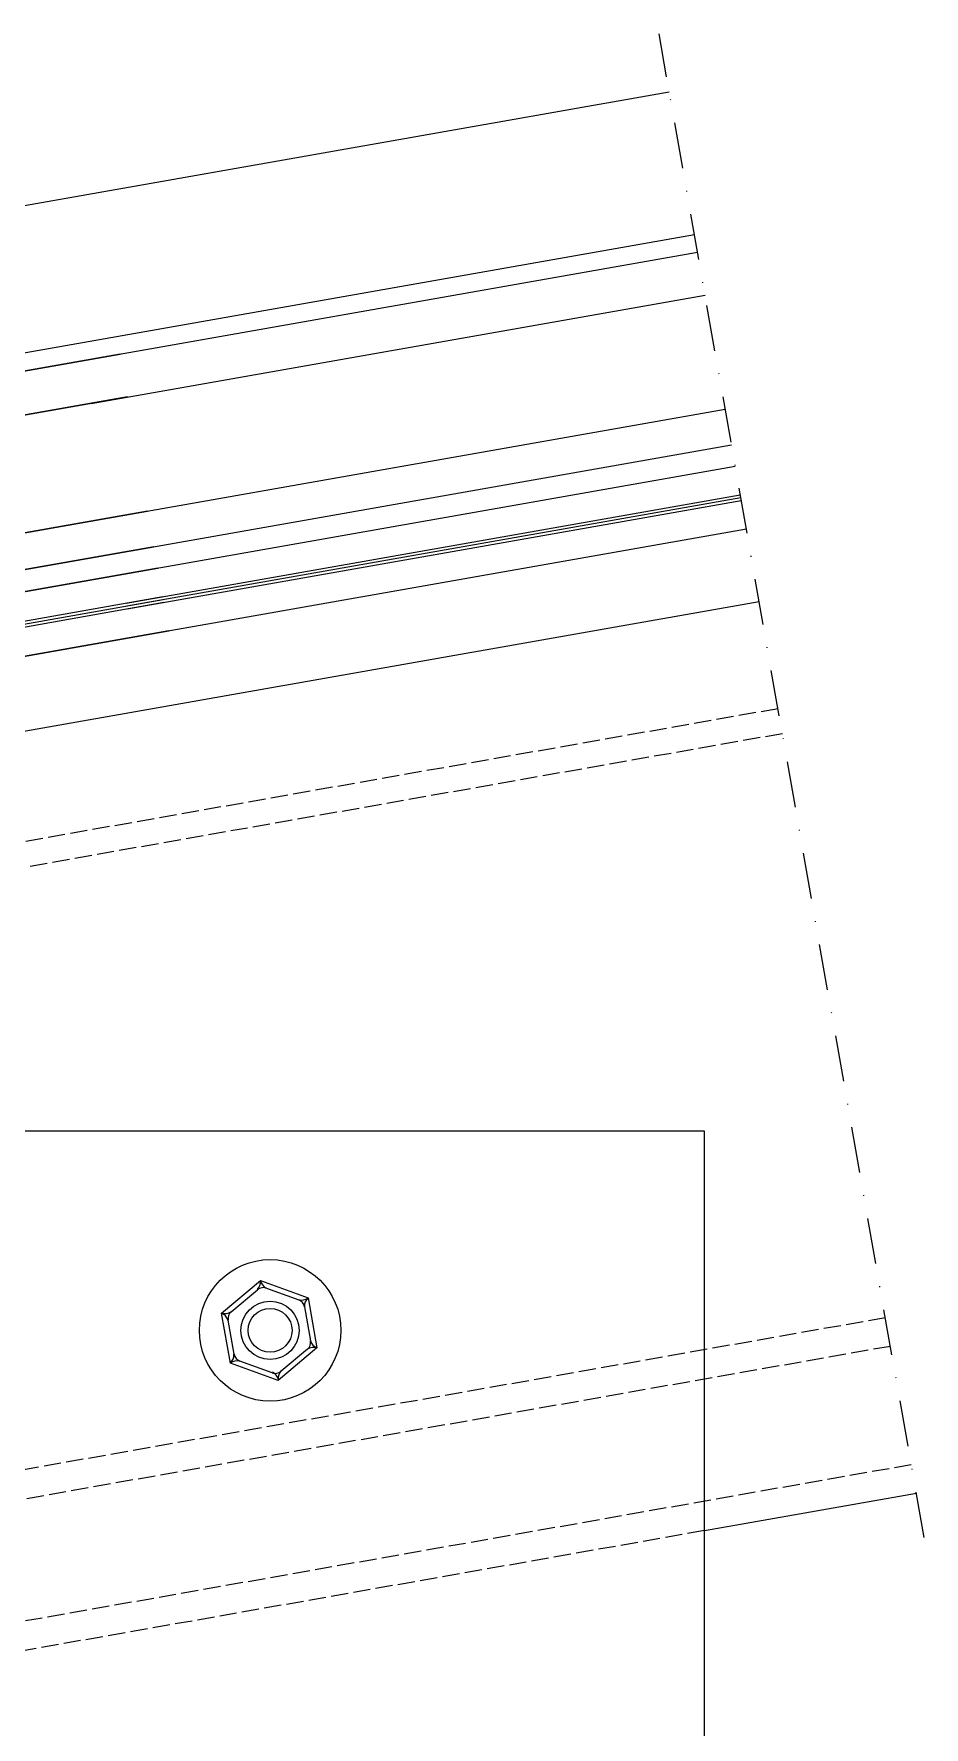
# Model space of a CAD drawing. Header units: millimetres. Extents: x 22319 to 27873, y 35287 to 39437.
# Drawn here: x 23669.9 to 23792.8, y 39018.2 to 39252 of the extents above; entities that cross this region are included whole.
import ezdxf

# ---------------------------------------------------------------- set-up
doc = ezdxf.new("R2010")
doc.units = ezdxf.units.MM
doc.header["$LTSCALE"] = 0.5
for name, pattern in [('ACDINTGB', [9, 4, -1, 1, -1, 1, -1]), ('AM_DIN_F_W050', [6.25, 4.75, -1.5]), ('DASHDOT', [25.4, 12.7, -6.35, 0, -6.35])]:
    doc.linetypes.add(name, pattern=pattern)
doc.layers.add('1', color=1, linetype='Continuous')
doc.layers.add('PROFILE_PO', color=2, linetype='Continuous')
for name, color, linetype, lineweight in [('AM_0', 7, 'Continuous', 30), ('AM_3', 6, 'AM_DIN_F_W050', 25), ('AM_4', 3, 'Continuous', 25), ('AM_7', 4, 'DASHDOT', 25), ('AM_8', 1, 'Continuous', 25), ('PROFILE_X2', 2, 'ACDINTGB', 9), ('S_SILICON', 7, 'Continuous', 9)]:
    doc.layers.add(name, color=color, linetype=linetype, lineweight=lineweight)

# ---------------------------------------------------------------- blocks, each defined once
blk = doc.blocks.new('Glass 6-16-Contraflam Lite 44.2')
at = {"layer": 'AM_0'}
for points in [[(84.25505423948198, 32.80004999999801), (0, 32.80004999999801), (0, 38.80004999999801), (84.25505423948198, 38.80004999999801)], [(84.25505423948198, 11.79995000000054), (0, 11.79995000000054), (0, 16.79995000000054), (84.25505423948198, 16.79995000000054)], [(84.25505423948198, 0), (0, 0), (0, 8.799950000000536), (84.25505423948198, 8.799950000000536)]]:
    blk.add_lwpolyline(points, dxfattribs=at)
at = {"layer": 'AM_8'}
for p, q in [((0, 4.799950000000536), (84.25505423948198, 4.799950000000536)), ((0, 4.39994999999908), (84.25505423948198, 4.39994999999908)), ((0, 3.999949999997625), (84.25505423948198, 3.999949999997625))]:
    blk.add_line(p, q, dxfattribs=at)
for centre in [(8.60768384788389, 30.62921253328386), (9.669370896248438, 30.86891733977245), (10.95919309370947, 30.92906579800911), (7.59710336507851, 28.90487125205982), (7.667736545947264, 27.81888430726394), (8.076184905392438, 29.78277766164683), (8.580169273471256, 27.87133151430317), (8.580845816348301, 28.8449804709453), (9.224985828066565, 29.65810423784569), (9.472730572582805, 28.4201683947249), (10.49909698517513, 29.764212863789), (10.51461893726082, 28.80865435733722), (11.34850541424021, 27.74814522330416), (11.47172377716197, 29.89243401171552), (11.5373853452511, 28.75329869052075), (7.542068813399965, 26.68008906635805), (7.542068813399965, 25.71426759698079), (8.602940010037855, 26.69652155687072), (8.602940010037855, 25.73070008749346), (9.37454009346402, 27.42307707200234), (9.578958496669657, 26.49944619029702), (9.578958496669657, 25.53362472091976), (10.30945030379371, 27.31479713025328), (10.6255153174061, 25.67082180912257), (10.95919309370947, 26.63664327849983), (7.542068813399965, 24.71347478454118), (7.667736545947264, 23.83686238488735), (8.580169273471256, 23.88930959192658), (8.602940010037855, 24.72990727505385), (9.37454009346402, 23.44105514962575), (9.578958496669657, 24.53283190848015), (10.30945030379371, 23.33277520787669), (10.51984677458677, 24.38913014449645), (11.34850541424021, 23.7661233009203), (11.43352744146978, 25.05616419453872), (7.542068813399965, 22.73145286216459), (7.59710336507851, 21.03496602813539), (8.076184905392438, 21.91287243771512), (8.580845816348301, 20.97507524702087), (8.602940010037855, 22.74788535267726), (9.224985828066565, 21.78819901391398), (9.578958496669657, 22.55080998609628), (10.49909698517513, 21.89430763985729), (10.51461893726082, 20.93874913341278), (10.95919309370947, 22.68800707429909), (11.47172377716197, 22.02252878778381), (11.5373853452511, 20.88339346659632), (7.667736545947264, 19.94897908333951), (8.157827586015628, 18.99362284989911), (8.580169273471256, 20.00142629037146), (9.37454009346402, 19.55317184807791), (9.472730572582805, 20.55026317079319), (9.578958496669657, 18.66292668454844), (10.30945030379371, 19.44489190632157), (10.95919309370947, 18.71104324021871), (11.34850541424021, 19.87823999937245)]:
    blk.add_circle(centre, 0.4393685602240112, dxfattribs=at)
at = {"layer": 'PROFILE_X2', "linetype": 'Continuous'}
blk.add_lwpolyline([(12.5, 17.15002599999571, 0.414213562373095), (13, 17.65002599999571), (13, 31.95004400000471, 0.414213562373095), (12.5, 32.45004400000471), (7.832599418146856, 32.45004400000471, 0.2212339828140486), (7.450142336630961, 32.27211011246982), (6.117542918487743, 30.68963351970888, 0.1767798107320656), (6, 30.36756740724377), (6, 19.23250259275665, 0.1767798107320793), (6.117542918484105, 18.91043648029154), (7.450142336630961, 17.3279598875306, 0.2212339828140487), (7.832599418146856, 17.15002599999571)], format="xyb", close=True, dxfattribs=at)
blk.add_lwpolyline([(12, 18.15002599999571), (12, 31.45004400000471), (8.065218836291024, 31.45004400000471), (7, 30.18508481448953), (7, 19.41498518551089), (8.065218836294662, 18.15002599999571)], close=True, dxfattribs=at)
at = {"layer": 'S_SILICON', "linetype": 'Continuous'}
for centre, radius, start, end in [((-50.17100253149692, 24.80004999999801), 50.80481763588586, 350.9401915933207, 9.05980840667925), ((-26.50586874385408, 24.80004999999801), 28.26835861790447, 343.560548821095, 16.43945117890499), ((-25.11272946330064, 24.80004999999801), 28.26835861790447, 343.560548821095, 16.43945117890499), ((-23.71959018275084, 24.80004999999801), 28.26835861790447, 343.560548821095, 16.43945117890499), ((-22.32645090220103, 24.80004999999801), 28.26835861790447, 343.560548821095, 16.43945117890499), ((-20.93331162159302, 24.80005000000529), 28.26835861784836, 13.18916975009523, 16.43945117890499), ((-20.93331162159302, 24.80004999999801), 28.26835861784836, 343.560548821095, 346.8107813933117), ((-1.104350487039483, 10.29994999997871), 1.862683547508502, 306.3617510193578, 53.63824898047437), ((4.895649512956879, 10.29994999996416), 1.862683547508502, 306.3617510193578, 53.63824898047437)]:
    blk.add_arc(centre, radius, start, end, dxfattribs=at)

msp = doc.modelspace()

# ---------------------------------------------------------------- linework, layer by layer
for p, q in [((23676.7175185101, 39206.91664004068), (23761.52356158381, 39221.87023356168)), ((23677.75940757611, 39201.00779352259), (23762.5654506498, 39215.96138704361)), ((23680.5377957836, 39185.25077099363), (23765.34383885729, 39200.20436451464)), ((23681.40603667193, 39180.32673222857), (23766.21207974563, 39195.28032574958)), ((23681.92698120493, 39177.37230896953), (23766.73302427863, 39192.32590249054)), ((23683.45507648599, 39168.70604998341), (23768.26111955969, 39183.65964350443))]:
    msp.add_line(p, q)
at = {"layer": '1'}
for p, q in [((23695.78076310607, 39075.38320726129), (23701.14659493828, 39079.88567543786)), ((23697.11234120528, 39075.56787688955), (23700.75293356719, 39078.62269704902)), ((23701.14659493828, 39079.88567543786), (23707.72876267512, 39077.48996284699)), ((23701.97732044337, 39078.83858958195), (23706.44316848648, 39077.21315419143)), ((23707.24233034259, 39076.26075031907), (23708.06758602372, 39071.58049476906)), ((23707.72876267512, 39077.48996284699), (23708.94509857963, 39070.59178207952)), ((23696.99709901059, 39068.48502649381), (23695.78076310607, 39075.38320726129)), ((23697.51237186633, 39069.71932493423), (23696.68711618521, 39074.39958048424)), ((23708.94509857963, 39070.59178207952), (23703.57926674743, 39066.08931390295)), ((23707.64236100364, 39070.41219836376), (23704.00176864173, 39067.35737820428)), ((23703.57926674743, 39066.08931390295), (23696.99709901059, 39068.48502649381)), ((23702.77738176555, 39067.14148567134), (23698.31153372243, 39068.76692106187))]:
    msp.add_line(p, q, dxfattribs=at)
for radius in [9.769977329681145, 4.023763895240831, 3.033465459597232]:
    msp.add_circle((23702.48663495266, 39073.00930940217), radius, dxfattribs=at)
for centre, radius, start, end in [((23699.56779055084, 39079.70328136573), 1.589305159919447, 317.7124081025791, 6.589978818046211), ((23701.55209542329, 39077.67029317666), 1.243275033260903, 70.00000416830167, 130.0000041681068), ((23702.69256816388, 39080.25426420201), 1.589305159919447, 193.4100295176845, 242.2876002336531), ((23706.01794346641, 39076.04485778614), 1.243275033260903, 10.00000416799322, 70.00000416830167), ((23706.78140258144, 39078.76605051806), 1.589305159919447, 257.7124081025389, 306.5899788184616), ((23708.82095652122, 39076.33540514212), 1.589305159919447, 133.4100295175222, 182.2876002332765), ((23696.23454248556, 39076.90635373029), 1.589305159919447, 253.4100295179254, 302.2876002334219), ((23695.1493188123, 39073.92472551809), 1.589305159919447, 17.71240810258913, 66.5899788183166), ((23697.91150306138, 39074.61547301717), 1.243275033260903, 130.0000041681963, 190.0000041679932), ((23706.84319914754, 39071.36460223611), 1.243275033260903, 310.0000041681963, 10.00000416799322), ((23709.57654287339, 39072.05026382271), 1.589305159919447, 197.7124081025891, 246.5899788183166), ((23695.90490516448, 39069.63958419869), 1.589305159919447, 313.4100295175222, 2.287600233276542), ((23698.73675874252, 39069.93521746717), 1.243275033260903, 190.0000041679932, 250.0000041683017), ((23708.49131920013, 39069.06863561049), 1.589305159919447, 73.41002951792537, 122.2876002334219), ((23697.94445910426, 39067.20893882274), 1.589305159919447, 77.71240810253883, 126.5899788184616), ((23703.20260678563, 39068.30978207664), 1.243275033260903, 250.0000041683017, 310.0000041681068), ((23702.07625346478, 39065.83876340632), 1.589305159919447, 13.41002951768453, 62.28760023365316), ((23705.20103107783, 39066.3897462426), 1.589305159919447, 137.7124081025792, 186.5899788180462)]:
    msp.add_arc(centre, radius, start, end, dxfattribs=at)
at = {"layer": 'AM_3'}
for p, q in [((23772.63704628881, 39158.84252980157), (23624.66471871661, 39132.7510160524)), ((23773.24481491065, 39155.39570266602), (23625.27248733845, 39129.30418891685)), ((23787.46660066156, 39074.73994769432), (23588.28426993273, 39039.61872870648)), ((23788.16119337223, 39070.80071668229), (23588.9788626434, 39035.67949769443)), ((23791.0437531215, 39054.45290798228), (23591.8564983539, 39019.33082075354)), ((23762.48870470234, 39045.35617606304), (23642.48456520299, 39024.19620847261))]:
    msp.add_line(p, q, dxfattribs=at)
at = {"layer": 'AM_4'}
msp.add_lwpolyline([(23762.48870470234, 39000.51200514354), (23762.48870470234, 39100.50965710801), (23642.48456520299, 39100.50965710801), (23642.48456520299, 39000.51200514355)], close=True, dxfattribs=at)
at = {"layer": 'AM_7'}
msp.add_line((23792.81630863493, 39044.40024612471), (23756.20610056651, 39252.02705355558), dxfattribs=at)
at = {"layer": 'AM_8'}
for p, q in [((23682.6215739156, 39173.43307795747), (23767.42761698929, 39188.38667147849)), ((23682.69103318667, 39173.03915485627), (23767.49707626036, 39187.99274837729)), ((23682.76049245773, 39172.64523175506), (23767.56653553143, 39187.59882527608))]:
    msp.add_line(p, q, dxfattribs=at)
at = {"layer": 'PROFILE_PO'}
for p, q in [((23612.87092640132, 39198.19732975533), (23761.08944113964, 39224.33225294419)), ((23770.0323236238, 39173.61464609679), (23622.06002559585, 39147.52313755704)), ((23762.48870470234, 39045.35617606304), (23791.73834583216, 39050.51367697027))]:
    msp.add_line(p, q, dxfattribs=at)
msp.add_lwpolyline([(23542.64507579473, 39183.27605102047), (23538.73798745602, 39205.43425008342), (23757.61647324509, 39244.02843262465)], dxfattribs=at)

# ---------------------------------------------------------------- block references
at = {"rotation": 10.00000000000385}
msp.add_blockref('Glass 6-16-Contraflam Lite 44.2', (23605.51669046444, 39154.96340969494), dxfattribs=at)

doc.saveas('drawing.dxf')
